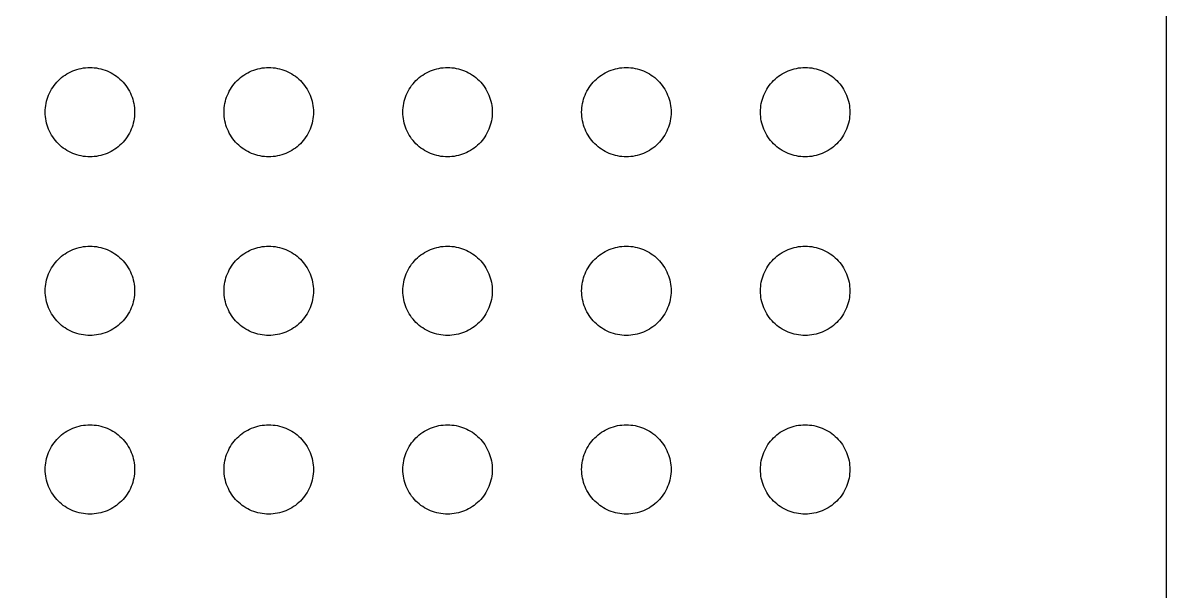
# Model space of a CAD drawing. Header units: millimetres. Extents: x 3 to 101, y 3 to 109.
# Drawn here: x 75.5 to 101.08, y 42.28 to 55 of the extents above; entities that cross this region are included whole.
import ezdxf

# ---------------------------------------------------------------- set-up
doc = ezdxf.new("R2010")
doc.units = ezdxf.units.MM
doc.layers.add('CUT', color=1, linetype='Continuous')
doc.layers.add('ENGRAVE', color=5, linetype='Continuous')

msp = doc.modelspace()

# ---------------------------------------------------------------- linework, layer by layer
at = {"layer": 'CUT'}
msp.add_lwpolyline([(101.075, 105.0018), (101.075, 6.9982), (101.0555, 6.6006), (100.9968, 6.205), (100.8996, 5.8171), (100.7649, 5.4405), (100.5939, 5.079), (100.3883, 4.736), (100.1501, 4.4148), (99.8815, 4.1185), (99.5852, 3.8499), (99.264, 3.6117), (98.921, 3.4061), (98.5595, 3.2351), (98.1829, 3.1004), (97.795, 3.0032), (97.3994, 2.9445), (97.0018, 2.925), (97.0018, 2.925), (6.9982, 2.925)], dxfattribs=at)
at = {"layer": 'ENGRAVE'}
for points in [[(78, 53), (77.9988, 52.9509), (77.9952, 52.902), (77.9892, 52.8533), (77.9808, 52.8049), (77.97, 52.757), (77.9569, 52.7097), (77.9415, 52.6631), (77.9239, 52.6173), (77.904, 52.5724), (77.8819, 52.5286), (77.8577, 52.4859), (77.8315, 52.4444), (77.8032, 52.4043), (77.773, 52.3656), (77.741, 52.3284), (77.7071, 52.2929), (77.6716, 52.259), (77.6344, 52.227), (77.5957, 52.1968), (77.5556, 52.1685), (77.5141, 52.1423), (77.4714, 52.1181), (77.4276, 52.096), (77.3827, 52.0761), (77.3369, 52.0585), (77.2903, 52.0431), (77.243, 52.03), (77.1951, 52.0192), (77.1467, 52.0108), (77.098, 52.0048), (77.0491, 52.0012), (77, 52), (76.9509, 52.0012), (76.902, 52.0048), (76.8533, 52.0108), (76.8049, 52.0192), (76.757, 52.03), (76.7097, 52.0431), (76.6631, 52.0585), (76.6173, 52.0761), (76.5724, 52.096), (76.5286, 52.1181), (76.4859, 52.1423), (76.4444, 52.1685), (76.4043, 52.1968), (76.3656, 52.227), (76.3284, 52.259), (76.2929, 52.2929), (76.259, 52.3284), (76.227, 52.3656), (76.1968, 52.4043), (76.1685, 52.4444), (76.1423, 52.4859), (76.1181, 52.5286), (76.096, 52.5724), (76.0761, 52.6173), (76.0585, 52.6631), (76.0431, 52.7097), (76.03, 52.757), (76.0192, 52.8049), (76.0108, 52.8533), (76.0048, 52.902), (76.0012, 52.9509), (76, 53), (76.0012, 53.0491), (76.0048, 53.098), (76.0108, 53.1467), (76.0192, 53.1951), (76.03, 53.243), (76.0431, 53.2903), (76.0585, 53.3369), (76.0761, 53.3827), (76.096, 53.4276), (76.1181, 53.4714), (76.1423, 53.5141), (76.1685, 53.5556), (76.1968, 53.5957), (76.227, 53.6344), (76.259, 53.6716), (76.2929, 53.7071), (76.3284, 53.741), (76.3656, 53.773), (76.4043, 53.8032), (76.4444, 53.8315), (76.4859, 53.8577), (76.5286, 53.8819), (76.5724, 53.904), (76.6173, 53.9239), (76.6631, 53.9415), (76.7097, 53.9569), (76.757, 53.97), (76.8049, 53.9808), (76.8533, 53.9892), (76.902, 53.9952), (76.9509, 53.9988), (77, 54), (77.0491, 53.9988), (77.098, 53.9952), (77.1467, 53.9892), (77.1951, 53.9808), (77.243, 53.97), (77.2903, 53.9569), (77.3369, 53.9415), (77.3827, 53.9239), (77.4276, 53.904), (77.4714, 53.8819), (77.5141, 53.8577), (77.5556, 53.8315), (77.5957, 53.8032), (77.6344, 53.773), (77.6716, 53.741), (77.7071, 53.7071), (77.741, 53.6716), (77.773, 53.6344), (77.8032, 53.5957), (77.8315, 53.5556), (77.8577, 53.5141), (77.8819, 53.4714), (77.904, 53.4276), (77.9239, 53.3827), (77.9415, 53.3369), (77.9569, 53.2903), (77.97, 53.243), (77.9808, 53.1951), (77.9892, 53.1467), (77.9952, 53.098), (77.9988, 53.0491), (78, 53)], [(82, 53), (81.9988, 52.9509), (81.9952, 52.902), (81.9892, 52.8533), (81.9808, 52.8049), (81.97, 52.757), (81.9569, 52.7097), (81.9415, 52.6631), (81.9239, 52.6173), (81.904, 52.5724), (81.8819, 52.5286), (81.8577, 52.4859), (81.8315, 52.4444), (81.8032, 52.4043), (81.773, 52.3656), (81.741, 52.3284), (81.7071, 52.2929), (81.6716, 52.259), (81.6344, 52.227), (81.5957, 52.1968), (81.5556, 52.1685), (81.5141, 52.1423), (81.4714, 52.1181), (81.4276, 52.096), (81.3827, 52.0761), (81.3369, 52.0585), (81.2903, 52.0431), (81.243, 52.03), (81.1951, 52.0192), (81.1467, 52.0108), (81.098, 52.0048), (81.0491, 52.0012), (81, 52), (80.9509, 52.0012), (80.902, 52.0048), (80.8533, 52.0108), (80.8049, 52.0192), (80.757, 52.03), (80.7097, 52.0431), (80.6631, 52.0585), (80.6173, 52.0761), (80.5724, 52.096), (80.5286, 52.1181), (80.4859, 52.1423), (80.4444, 52.1685), (80.4043, 52.1968), (80.3656, 52.227), (80.3284, 52.259), (80.2929, 52.2929), (80.259, 52.3284), (80.227, 52.3656), (80.1968, 52.4043), (80.1685, 52.4444), (80.1423, 52.4859), (80.1181, 52.5286), (80.096, 52.5724), (80.0761, 52.6173), (80.0585, 52.6631), (80.0431, 52.7097), (80.03, 52.757), (80.0192, 52.8049), (80.0108, 52.8533), (80.0048, 52.902), (80.0012, 52.9509), (80, 53), (80.0012, 53.0491), (80.0048, 53.098), (80.0108, 53.1467), (80.0192, 53.1951), (80.03, 53.243), (80.0431, 53.2903), (80.0585, 53.3369), (80.0761, 53.3827), (80.096, 53.4276), (80.1181, 53.4714), (80.1423, 53.5141), (80.1685, 53.5556), (80.1968, 53.5957), (80.227, 53.6344), (80.259, 53.6716), (80.2929, 53.7071), (80.3284, 53.741), (80.3656, 53.773), (80.4043, 53.8032), (80.4444, 53.8315), (80.4859, 53.8577), (80.5286, 53.8819), (80.5724, 53.904), (80.6173, 53.9239), (80.6631, 53.9415), (80.7097, 53.9569), (80.757, 53.97), (80.8049, 53.9808), (80.8533, 53.9892), (80.902, 53.9952), (80.9509, 53.9988), (81, 54), (81.0491, 53.9988), (81.098, 53.9952), (81.1467, 53.9892), (81.1951, 53.9808), (81.243, 53.97), (81.2903, 53.9569), (81.3369, 53.9415), (81.3827, 53.9239), (81.4276, 53.904), (81.4714, 53.8819), (81.5141, 53.8577), (81.5556, 53.8315), (81.5957, 53.8032), (81.6344, 53.773), (81.6716, 53.741), (81.7071, 53.7071), (81.741, 53.6716), (81.773, 53.6344), (81.8032, 53.5957), (81.8315, 53.5556), (81.8577, 53.5141), (81.8819, 53.4714), (81.904, 53.4276), (81.9239, 53.3827), (81.9415, 53.3369), (81.9569, 53.2903), (81.97, 53.243), (81.9808, 53.1951), (81.9892, 53.1467), (81.9952, 53.098), (81.9988, 53.0491), (82, 53)], [(86, 53), (85.9988, 52.9509), (85.9952, 52.902), (85.9892, 52.8533), (85.9808, 52.8049), (85.97, 52.757), (85.9569, 52.7097), (85.9415, 52.6631), (85.9239, 52.6173), (85.904, 52.5724), (85.8819, 52.5286), (85.8577, 52.4859), (85.8315, 52.4444), (85.8032, 52.4043), (85.773, 52.3656), (85.741, 52.3284), (85.7071, 52.2929), (85.6716, 52.259), (85.6344, 52.227), (85.5957, 52.1968), (85.5556, 52.1685), (85.5141, 52.1423), (85.4714, 52.1181), (85.4276, 52.096), (85.3827, 52.0761), (85.3369, 52.0585), (85.2903, 52.0431), (85.243, 52.03), (85.1951, 52.0192), (85.1467, 52.0108), (85.098, 52.0048), (85.0491, 52.0012), (85, 52), (84.9509, 52.0012), (84.902, 52.0048), (84.8533, 52.0108), (84.8049, 52.0192), (84.757, 52.03), (84.7097, 52.0431), (84.6631, 52.0585), (84.6173, 52.0761), (84.5724, 52.096), (84.5286, 52.1181), (84.4859, 52.1423), (84.4444, 52.1685), (84.4043, 52.1968), (84.3656, 52.227), (84.3284, 52.259), (84.2929, 52.2929), (84.259, 52.3284), (84.227, 52.3656), (84.1968, 52.4043), (84.1685, 52.4444), (84.1423, 52.4859), (84.1181, 52.5286), (84.096, 52.5724), (84.0761, 52.6173), (84.0585, 52.6631), (84.0431, 52.7097), (84.03, 52.757), (84.0192, 52.8049), (84.0108, 52.8533), (84.0048, 52.902), (84.0012, 52.9509), (84, 53), (84.0012, 53.0491), (84.0048, 53.098), (84.0108, 53.1467), (84.0192, 53.1951), (84.03, 53.243), (84.0431, 53.2903), (84.0585, 53.3369), (84.0761, 53.3827), (84.096, 53.4276), (84.1181, 53.4714), (84.1423, 53.5141), (84.1685, 53.5556), (84.1968, 53.5957), (84.227, 53.6344), (84.259, 53.6716), (84.2929, 53.7071), (84.3284, 53.741), (84.3656, 53.773), (84.4043, 53.8032), (84.4444, 53.8315), (84.4859, 53.8577), (84.5286, 53.8819), (84.5724, 53.904), (84.6173, 53.9239), (84.6631, 53.9415), (84.7097, 53.9569), (84.757, 53.97), (84.8049, 53.9808), (84.8533, 53.9892), (84.902, 53.9952), (84.9509, 53.9988), (85, 54), (85.0491, 53.9988), (85.098, 53.9952), (85.1467, 53.9892), (85.1951, 53.9808), (85.243, 53.97), (85.2903, 53.9569), (85.3369, 53.9415), (85.3827, 53.9239), (85.4276, 53.904), (85.4714, 53.8819), (85.5141, 53.8577), (85.5556, 53.8315), (85.5957, 53.8032), (85.6344, 53.773), (85.6716, 53.741), (85.7071, 53.7071), (85.741, 53.6716), (85.773, 53.6344), (85.8032, 53.5957), (85.8315, 53.5556), (85.8577, 53.5141), (85.8819, 53.4714), (85.904, 53.4276), (85.9239, 53.3827), (85.9415, 53.3369), (85.9569, 53.2903), (85.97, 53.243), (85.9808, 53.1951), (85.9892, 53.1467), (85.9952, 53.098), (85.9988, 53.0491), (86, 53)], [(90, 53), (89.9988, 52.9509), (89.9952, 52.902), (89.9892, 52.8533), (89.9808, 52.8049), (89.97, 52.757), (89.9569, 52.7097), (89.9415, 52.6631), (89.9239, 52.6173), (89.904, 52.5724), (89.8819, 52.5286), (89.8577, 52.4859), (89.8315, 52.4444), (89.8032, 52.4043), (89.773, 52.3656), (89.741, 52.3284), (89.7071, 52.2929), (89.6716, 52.259), (89.6344, 52.227), (89.5957, 52.1968), (89.5556, 52.1685), (89.5141, 52.1423), (89.4714, 52.1181), (89.4276, 52.096), (89.3827, 52.0761), (89.3369, 52.0585), (89.2903, 52.0431), (89.243, 52.03), (89.1951, 52.0192), (89.1467, 52.0108), (89.098, 52.0048), (89.0491, 52.0012), (89, 52), (88.9509, 52.0012), (88.902, 52.0048), (88.8533, 52.0108), (88.8049, 52.0192), (88.757, 52.03), (88.7097, 52.0431), (88.6631, 52.0585), (88.6173, 52.0761), (88.5724, 52.096), (88.5286, 52.1181), (88.4859, 52.1423), (88.4444, 52.1685), (88.4043, 52.1968), (88.3656, 52.227), (88.3284, 52.259), (88.2929, 52.2929), (88.259, 52.3284), (88.227, 52.3656), (88.1968, 52.4043), (88.1685, 52.4444), (88.1423, 52.4859), (88.1181, 52.5286), (88.096, 52.5724), (88.0761, 52.6173), (88.0585, 52.6631), (88.0431, 52.7097), (88.03, 52.757), (88.0192, 52.8049), (88.0108, 52.8533), (88.0048, 52.902), (88.0012, 52.9509), (88, 53), (88.0012, 53.0491), (88.0048, 53.098), (88.0108, 53.1467), (88.0192, 53.1951), (88.03, 53.243), (88.0431, 53.2903), (88.0585, 53.3369), (88.0761, 53.3827), (88.096, 53.4276), (88.1181, 53.4714), (88.1423, 53.5141), (88.1685, 53.5556), (88.1968, 53.5957), (88.227, 53.6344), (88.259, 53.6716), (88.2929, 53.7071), (88.3284, 53.741), (88.3656, 53.773), (88.4043, 53.8032), (88.4444, 53.8315), (88.4859, 53.8577), (88.5286, 53.8819), (88.5724, 53.904), (88.6173, 53.9239), (88.6631, 53.9415), (88.7097, 53.9569), (88.757, 53.97), (88.8049, 53.9808), (88.8533, 53.9892), (88.902, 53.9952), (88.9509, 53.9988), (89, 54), (89.0491, 53.9988), (89.098, 53.9952), (89.1467, 53.9892), (89.1951, 53.9808), (89.243, 53.97), (89.2903, 53.9569), (89.3369, 53.9415), (89.3827, 53.9239), (89.4276, 53.904), (89.4714, 53.8819), (89.5141, 53.8577), (89.5556, 53.8315), (89.5957, 53.8032), (89.6344, 53.773), (89.6716, 53.741), (89.7071, 53.7071), (89.741, 53.6716), (89.773, 53.6344), (89.8032, 53.5957), (89.8315, 53.5556), (89.8577, 53.5141), (89.8819, 53.4714), (89.904, 53.4276), (89.9239, 53.3827), (89.9415, 53.3369), (89.9569, 53.2903), (89.97, 53.243), (89.9808, 53.1951), (89.9892, 53.1467), (89.9952, 53.098), (89.9988, 53.0491), (90, 53)], [(94, 53), (93.9988, 52.9509), (93.9952, 52.902), (93.9892, 52.8533), (93.9808, 52.8049), (93.97, 52.757), (93.9569, 52.7097), (93.9415, 52.6631), (93.9239, 52.6173), (93.904, 52.5724), (93.8819, 52.5286), (93.8577, 52.4859), (93.8315, 52.4444), (93.8032, 52.4043), (93.773, 52.3656), (93.741, 52.3284), (93.7071, 52.2929), (93.6716, 52.259), (93.6344, 52.227), (93.5957, 52.1968), (93.5556, 52.1685), (93.5141, 52.1423), (93.4714, 52.1181), (93.4276, 52.096), (93.3827, 52.0761), (93.3369, 52.0585), (93.2903, 52.0431), (93.243, 52.03), (93.1951, 52.0192), (93.1467, 52.0108), (93.098, 52.0048), (93.0491, 52.0012), (93, 52), (92.9509, 52.0012), (92.902, 52.0048), (92.8533, 52.0108), (92.8049, 52.0192), (92.757, 52.03), (92.7097, 52.0431), (92.6631, 52.0585), (92.6173, 52.0761), (92.5724, 52.096), (92.5286, 52.1181), (92.4859, 52.1423), (92.4444, 52.1685), (92.4043, 52.1968), (92.3656, 52.227), (92.3284, 52.259), (92.2929, 52.2929), (92.259, 52.3284), (92.227, 52.3656), (92.1968, 52.4043), (92.1685, 52.4444), (92.1423, 52.4859), (92.1181, 52.5286), (92.096, 52.5724), (92.0761, 52.6173), (92.0585, 52.6631), (92.0431, 52.7097), (92.03, 52.757), (92.0192, 52.8049), (92.0108, 52.8533), (92.0048, 52.902), (92.0012, 52.9509), (92, 53), (92.0012, 53.0491), (92.0048, 53.098), (92.0108, 53.1467), (92.0192, 53.1951), (92.03, 53.243), (92.0431, 53.2903), (92.0585, 53.3369), (92.0761, 53.3827), (92.096, 53.4276), (92.1181, 53.4714), (92.1423, 53.5141), (92.1685, 53.5556), (92.1968, 53.5957), (92.227, 53.6344), (92.259, 53.6716), (92.2929, 53.7071), (92.3284, 53.741), (92.3656, 53.773), (92.4043, 53.8032), (92.4444, 53.8315), (92.4859, 53.8577), (92.5286, 53.8819), (92.5724, 53.904), (92.6173, 53.9239), (92.6631, 53.9415), (92.7097, 53.9569), (92.757, 53.97), (92.8049, 53.9808), (92.8533, 53.9892), (92.902, 53.9952), (92.9509, 53.9988), (93, 54), (93.0491, 53.9988), (93.098, 53.9952), (93.1467, 53.9892), (93.1951, 53.9808), (93.243, 53.97), (93.2903, 53.9569), (93.3369, 53.9415), (93.3827, 53.9239), (93.4276, 53.904), (93.4714, 53.8819), (93.5141, 53.8577), (93.5556, 53.8315), (93.5957, 53.8032), (93.6344, 53.773), (93.6716, 53.741), (93.7071, 53.7071), (93.741, 53.6716), (93.773, 53.6344), (93.8032, 53.5957), (93.8315, 53.5556), (93.8577, 53.5141), (93.8819, 53.4714), (93.904, 53.4276), (93.9239, 53.3827), (93.9415, 53.3369), (93.9569, 53.2903), (93.97, 53.243), (93.9808, 53.1951), (93.9892, 53.1467), (93.9952, 53.098), (93.9988, 53.0491), (94, 53)], [(78, 49), (77.9988, 48.9509), (77.9952, 48.902), (77.9892, 48.8533), (77.9808, 48.8049), (77.97, 48.757), (77.9569, 48.7097), (77.9415, 48.6631), (77.9239, 48.6173), (77.904, 48.5724), (77.8819, 48.5286), (77.8577, 48.4859), (77.8315, 48.4444), (77.8032, 48.4043), (77.773, 48.3656), (77.741, 48.3284), (77.7071, 48.2929), (77.6716, 48.259), (77.6344, 48.227), (77.5957, 48.1968), (77.5556, 48.1685), (77.5141, 48.1423), (77.4714, 48.1181), (77.4276, 48.096), (77.3827, 48.0761), (77.3369, 48.0585), (77.2903, 48.0431), (77.243, 48.03), (77.1951, 48.0192), (77.1467, 48.0108), (77.098, 48.0048), (77.0491, 48.0012), (77, 48), (76.9509, 48.0012), (76.902, 48.0048), (76.8533, 48.0108), (76.8049, 48.0192), (76.757, 48.03), (76.7097, 48.0431), (76.6631, 48.0585), (76.6173, 48.0761), (76.5724, 48.096), (76.5286, 48.1181), (76.4859, 48.1423), (76.4444, 48.1685), (76.4043, 48.1968), (76.3656, 48.227), (76.3284, 48.259), (76.2929, 48.2929), (76.259, 48.3284), (76.227, 48.3656), (76.1968, 48.4043), (76.1685, 48.4444), (76.1423, 48.4859), (76.1181, 48.5286), (76.096, 48.5724), (76.0761, 48.6173), (76.0585, 48.6631), (76.0431, 48.7097), (76.03, 48.757), (76.0192, 48.8049), (76.0108, 48.8533), (76.0048, 48.902), (76.0012, 48.9509), (76, 49), (76.0012, 49.0491), (76.0048, 49.098), (76.0108, 49.1467), (76.0192, 49.1951), (76.03, 49.243), (76.0431, 49.2903), (76.0585, 49.3369), (76.0761, 49.3827), (76.096, 49.4276), (76.1181, 49.4714), (76.1423, 49.5141), (76.1685, 49.5556), (76.1968, 49.5957), (76.227, 49.6344), (76.259, 49.6716), (76.2929, 49.7071), (76.3284, 49.741), (76.3656, 49.773), (76.4043, 49.8032), (76.4444, 49.8315), (76.4859, 49.8577), (76.5286, 49.8819), (76.5724, 49.904), (76.6173, 49.9239), (76.6631, 49.9415), (76.7097, 49.9569), (76.757, 49.97), (76.8049, 49.9808), (76.8533, 49.9892), (76.902, 49.9952), (76.9509, 49.9988), (77, 50), (77.0491, 49.9988), (77.098, 49.9952), (77.1467, 49.9892), (77.1951, 49.9808), (77.243, 49.97), (77.2903, 49.9569), (77.3369, 49.9415), (77.3827, 49.9239), (77.4276, 49.904), (77.4714, 49.8819), (77.5141, 49.8577), (77.5556, 49.8315), (77.5957, 49.8032), (77.6344, 49.773), (77.6716, 49.741), (77.7071, 49.7071), (77.741, 49.6716), (77.773, 49.6344), (77.8032, 49.5957), (77.8315, 49.5556), (77.8577, 49.5141), (77.8819, 49.4714), (77.904, 49.4276), (77.9239, 49.3827), (77.9415, 49.3369), (77.9569, 49.2903), (77.97, 49.243), (77.9808, 49.1951), (77.9892, 49.1467), (77.9952, 49.098), (77.9988, 49.0491), (78, 49)], [(82, 49), (81.9988, 48.9509), (81.9952, 48.902), (81.9892, 48.8533), (81.9808, 48.8049), (81.97, 48.757), (81.9569, 48.7097), (81.9415, 48.6631), (81.9239, 48.6173), (81.904, 48.5724), (81.8819, 48.5286), (81.8577, 48.4859), (81.8315, 48.4444), (81.8032, 48.4043), (81.773, 48.3656), (81.741, 48.3284), (81.7071, 48.2929), (81.6716, 48.259), (81.6344, 48.227), (81.5957, 48.1968), (81.5556, 48.1685), (81.5141, 48.1423), (81.4714, 48.1181), (81.4276, 48.096), (81.3827, 48.0761), (81.3369, 48.0585), (81.2903, 48.0431), (81.243, 48.03), (81.1951, 48.0192), (81.1467, 48.0108), (81.098, 48.0048), (81.0491, 48.0012), (81, 48), (80.9509, 48.0012), (80.902, 48.0048), (80.8533, 48.0108), (80.8049, 48.0192), (80.757, 48.03), (80.7097, 48.0431), (80.6631, 48.0585), (80.6173, 48.0761), (80.5724, 48.096), (80.5286, 48.1181), (80.4859, 48.1423), (80.4444, 48.1685), (80.4043, 48.1968), (80.3656, 48.227), (80.3284, 48.259), (80.2929, 48.2929), (80.259, 48.3284), (80.227, 48.3656), (80.1968, 48.4043), (80.1685, 48.4444), (80.1423, 48.4859), (80.1181, 48.5286), (80.096, 48.5724), (80.0761, 48.6173), (80.0585, 48.6631), (80.0431, 48.7097), (80.03, 48.757), (80.0192, 48.8049), (80.0108, 48.8533), (80.0048, 48.902), (80.0012, 48.9509), (80, 49), (80.0012, 49.0491), (80.0048, 49.098), (80.0108, 49.1467), (80.0192, 49.1951), (80.03, 49.243), (80.0431, 49.2903), (80.0585, 49.3369), (80.0761, 49.3827), (80.096, 49.4276), (80.1181, 49.4714), (80.1423, 49.5141), (80.1685, 49.5556), (80.1968, 49.5957), (80.227, 49.6344), (80.259, 49.6716), (80.2929, 49.7071), (80.3284, 49.741), (80.3656, 49.773), (80.4043, 49.8032), (80.4444, 49.8315), (80.4859, 49.8577), (80.5286, 49.8819), (80.5724, 49.904), (80.6173, 49.9239), (80.6631, 49.9415), (80.7097, 49.9569), (80.757, 49.97), (80.8049, 49.9808), (80.8533, 49.9892), (80.902, 49.9952), (80.9509, 49.9988), (81, 50), (81.0491, 49.9988), (81.098, 49.9952), (81.1467, 49.9892), (81.1951, 49.9808), (81.243, 49.97), (81.2903, 49.9569), (81.3369, 49.9415), (81.3827, 49.9239), (81.4276, 49.904), (81.4714, 49.8819), (81.5141, 49.8577), (81.5556, 49.8315), (81.5957, 49.8032), (81.6344, 49.773), (81.6716, 49.741), (81.7071, 49.7071), (81.741, 49.6716), (81.773, 49.6344), (81.8032, 49.5957), (81.8315, 49.5556), (81.8577, 49.5141), (81.8819, 49.4714), (81.904, 49.4276), (81.9239, 49.3827), (81.9415, 49.3369), (81.9569, 49.2903), (81.97, 49.243), (81.9808, 49.1951), (81.9892, 49.1467), (81.9952, 49.098), (81.9988, 49.0491), (82, 49)], [(86, 49), (85.9988, 48.9509), (85.9952, 48.902), (85.9892, 48.8533), (85.9808, 48.8049), (85.97, 48.757), (85.9569, 48.7097), (85.9415, 48.6631), (85.9239, 48.6173), (85.904, 48.5724), (85.8819, 48.5286), (85.8577, 48.4859), (85.8315, 48.4444), (85.8032, 48.4043), (85.773, 48.3656), (85.741, 48.3284), (85.7071, 48.2929), (85.6716, 48.259), (85.6344, 48.227), (85.5957, 48.1968), (85.5556, 48.1685), (85.5141, 48.1423), (85.4714, 48.1181), (85.4276, 48.096), (85.3827, 48.0761), (85.3369, 48.0585), (85.2903, 48.0431), (85.243, 48.03), (85.1951, 48.0192), (85.1467, 48.0108), (85.098, 48.0048), (85.0491, 48.0012), (85, 48), (84.9509, 48.0012), (84.902, 48.0048), (84.8533, 48.0108), (84.8049, 48.0192), (84.757, 48.03), (84.7097, 48.0431), (84.6631, 48.0585), (84.6173, 48.0761), (84.5724, 48.096), (84.5286, 48.1181), (84.4859, 48.1423), (84.4444, 48.1685), (84.4043, 48.1968), (84.3656, 48.227), (84.3284, 48.259), (84.2929, 48.2929), (84.259, 48.3284), (84.227, 48.3656), (84.1968, 48.4043), (84.1685, 48.4444), (84.1423, 48.4859), (84.1181, 48.5286), (84.096, 48.5724), (84.0761, 48.6173), (84.0585, 48.6631), (84.0431, 48.7097), (84.03, 48.757), (84.0192, 48.8049), (84.0108, 48.8533), (84.0048, 48.902), (84.0012, 48.9509), (84, 49), (84.0012, 49.0491), (84.0048, 49.098), (84.0108, 49.1467), (84.0192, 49.1951), (84.03, 49.243), (84.0431, 49.2903), (84.0585, 49.3369), (84.0761, 49.3827), (84.096, 49.4276), (84.1181, 49.4714), (84.1423, 49.5141), (84.1685, 49.5556), (84.1968, 49.5957), (84.227, 49.6344), (84.259, 49.6716), (84.2929, 49.7071), (84.3284, 49.741), (84.3656, 49.773), (84.4043, 49.8032), (84.4444, 49.8315), (84.4859, 49.8577), (84.5286, 49.8819), (84.5724, 49.904), (84.6173, 49.9239), (84.6631, 49.9415), (84.7097, 49.9569), (84.757, 49.97), (84.8049, 49.9808), (84.8533, 49.9892), (84.902, 49.9952), (84.9509, 49.9988), (85, 50), (85.0491, 49.9988), (85.098, 49.9952), (85.1467, 49.9892), (85.1951, 49.9808), (85.243, 49.97), (85.2903, 49.9569), (85.3369, 49.9415), (85.3827, 49.9239), (85.4276, 49.904), (85.4714, 49.8819), (85.5141, 49.8577), (85.5556, 49.8315), (85.5957, 49.8032), (85.6344, 49.773), (85.6716, 49.741), (85.7071, 49.7071), (85.741, 49.6716), (85.773, 49.6344), (85.8032, 49.5957), (85.8315, 49.5556), (85.8577, 49.5141), (85.8819, 49.4714), (85.904, 49.4276), (85.9239, 49.3827), (85.9415, 49.3369), (85.9569, 49.2903), (85.97, 49.243), (85.9808, 49.1951), (85.9892, 49.1467), (85.9952, 49.098), (85.9988, 49.0491), (86, 49)], [(90, 49), (89.9988, 48.9509), (89.9952, 48.902), (89.9892, 48.8533), (89.9808, 48.8049), (89.97, 48.757), (89.9569, 48.7097), (89.9415, 48.6631), (89.9239, 48.6173), (89.904, 48.5724), (89.8819, 48.5286), (89.8577, 48.4859), (89.8315, 48.4444), (89.8032, 48.4043), (89.773, 48.3656), (89.741, 48.3284), (89.7071, 48.2929), (89.6716, 48.259), (89.6344, 48.227), (89.5957, 48.1968), (89.5556, 48.1685), (89.5141, 48.1423), (89.4714, 48.1181), (89.4276, 48.096), (89.3827, 48.0761), (89.3369, 48.0585), (89.2903, 48.0431), (89.243, 48.03), (89.1951, 48.0192), (89.1467, 48.0108), (89.098, 48.0048), (89.0491, 48.0012), (89, 48), (88.9509, 48.0012), (88.902, 48.0048), (88.8533, 48.0108), (88.8049, 48.0192), (88.757, 48.03), (88.7097, 48.0431), (88.6631, 48.0585), (88.6173, 48.0761), (88.5724, 48.096), (88.5286, 48.1181), (88.4859, 48.1423), (88.4444, 48.1685), (88.4043, 48.1968), (88.3656, 48.227), (88.3284, 48.259), (88.2929, 48.2929), (88.259, 48.3284), (88.227, 48.3656), (88.1968, 48.4043), (88.1685, 48.4444), (88.1423, 48.4859), (88.1181, 48.5286), (88.096, 48.5724), (88.0761, 48.6173), (88.0585, 48.6631), (88.0431, 48.7097), (88.03, 48.757), (88.0192, 48.8049), (88.0108, 48.8533), (88.0048, 48.902), (88.0012, 48.9509), (88, 49), (88.0012, 49.0491), (88.0048, 49.098), (88.0108, 49.1467), (88.0192, 49.1951), (88.03, 49.243), (88.0431, 49.2903), (88.0585, 49.3369), (88.0761, 49.3827), (88.096, 49.4276), (88.1181, 49.4714), (88.1423, 49.5141), (88.1685, 49.5556), (88.1968, 49.5957), (88.227, 49.6344), (88.259, 49.6716), (88.2929, 49.7071), (88.3284, 49.741), (88.3656, 49.773), (88.4043, 49.8032), (88.4444, 49.8315), (88.4859, 49.8577), (88.5286, 49.8819), (88.5724, 49.904), (88.6173, 49.9239), (88.6631, 49.9415), (88.7097, 49.9569), (88.757, 49.97), (88.8049, 49.9808), (88.8533, 49.9892), (88.902, 49.9952), (88.9509, 49.9988), (89, 50), (89.0491, 49.9988), (89.098, 49.9952), (89.1467, 49.9892), (89.1951, 49.9808), (89.243, 49.97), (89.2903, 49.9569), (89.3369, 49.9415), (89.3827, 49.9239), (89.4276, 49.904), (89.4714, 49.8819), (89.5141, 49.8577), (89.5556, 49.8315), (89.5957, 49.8032), (89.6344, 49.773), (89.6716, 49.741), (89.7071, 49.7071), (89.741, 49.6716), (89.773, 49.6344), (89.8032, 49.5957), (89.8315, 49.5556), (89.8577, 49.5141), (89.8819, 49.4714), (89.904, 49.4276), (89.9239, 49.3827), (89.9415, 49.3369), (89.9569, 49.2903), (89.97, 49.243), (89.9808, 49.1951), (89.9892, 49.1467), (89.9952, 49.098), (89.9988, 49.0491), (90, 49)], [(94, 49), (93.9988, 48.9509), (93.9952, 48.902), (93.9892, 48.8533), (93.9808, 48.8049), (93.97, 48.757), (93.9569, 48.7097), (93.9415, 48.6631), (93.9239, 48.6173), (93.904, 48.5724), (93.8819, 48.5286), (93.8577, 48.4859), (93.8315, 48.4444), (93.8032, 48.4043), (93.773, 48.3656), (93.741, 48.3284), (93.7071, 48.2929), (93.6716, 48.259), (93.6344, 48.227), (93.5957, 48.1968), (93.5556, 48.1685), (93.5141, 48.1423), (93.4714, 48.1181), (93.4276, 48.096), (93.3827, 48.0761), (93.3369, 48.0585), (93.2903, 48.0431), (93.243, 48.03), (93.1951, 48.0192), (93.1467, 48.0108), (93.098, 48.0048), (93.0491, 48.0012), (93, 48), (92.9509, 48.0012), (92.902, 48.0048), (92.8533, 48.0108), (92.8049, 48.0192), (92.757, 48.03), (92.7097, 48.0431), (92.6631, 48.0585), (92.6173, 48.0761), (92.5724, 48.096), (92.5286, 48.1181), (92.4859, 48.1423), (92.4444, 48.1685), (92.4043, 48.1968), (92.3656, 48.227), (92.3284, 48.259), (92.2929, 48.2929), (92.259, 48.3284), (92.227, 48.3656), (92.1968, 48.4043), (92.1685, 48.4444), (92.1423, 48.4859), (92.1181, 48.5286), (92.096, 48.5724), (92.0761, 48.6173), (92.0585, 48.6631), (92.0431, 48.7097), (92.03, 48.757), (92.0192, 48.8049), (92.0108, 48.8533), (92.0048, 48.902), (92.0012, 48.9509), (92, 49), (92.0012, 49.0491), (92.0048, 49.098), (92.0108, 49.1467), (92.0192, 49.1951), (92.03, 49.243), (92.0431, 49.2903), (92.0585, 49.3369), (92.0761, 49.3827), (92.096, 49.4276), (92.1181, 49.4714), (92.1423, 49.5141), (92.1685, 49.5556), (92.1968, 49.5957), (92.227, 49.6344), (92.259, 49.6716), (92.2929, 49.7071), (92.3284, 49.741), (92.3656, 49.773), (92.4043, 49.8032), (92.4444, 49.8315), (92.4859, 49.8577), (92.5286, 49.8819), (92.5724, 49.904), (92.6173, 49.9239), (92.6631, 49.9415), (92.7097, 49.9569), (92.757, 49.97), (92.8049, 49.9808), (92.8533, 49.9892), (92.902, 49.9952), (92.9509, 49.9988), (93, 50), (93.0491, 49.9988), (93.098, 49.9952), (93.1467, 49.9892), (93.1951, 49.9808), (93.243, 49.97), (93.2903, 49.9569), (93.3369, 49.9415), (93.3827, 49.9239), (93.4276, 49.904), (93.4714, 49.8819), (93.5141, 49.8577), (93.5556, 49.8315), (93.5957, 49.8032), (93.6344, 49.773), (93.6716, 49.741), (93.7071, 49.7071), (93.741, 49.6716), (93.773, 49.6344), (93.8032, 49.5957), (93.8315, 49.5556), (93.8577, 49.5141), (93.8819, 49.4714), (93.904, 49.4276), (93.9239, 49.3827), (93.9415, 49.3369), (93.9569, 49.2903), (93.97, 49.243), (93.9808, 49.1951), (93.9892, 49.1467), (93.9952, 49.098), (93.9988, 49.0491), (94, 49)], [(78, 45), (77.9988, 44.9509), (77.9952, 44.902), (77.9892, 44.8533), (77.9808, 44.8049), (77.97, 44.757), (77.9569, 44.7097), (77.9415, 44.6631), (77.9239, 44.6173), (77.904, 44.5724), (77.8819, 44.5286), (77.8577, 44.4859), (77.8315, 44.4444), (77.8032, 44.4043), (77.773, 44.3656), (77.741, 44.3284), (77.7071, 44.2929), (77.6716, 44.259), (77.6344, 44.227), (77.5957, 44.1968), (77.5556, 44.1685), (77.5141, 44.1423), (77.4714, 44.1181), (77.4276, 44.096), (77.3827, 44.0761), (77.3369, 44.0585), (77.2903, 44.0431), (77.243, 44.03), (77.1951, 44.0192), (77.1467, 44.0108), (77.098, 44.0048), (77.0491, 44.0012), (77, 44), (76.9509, 44.0012), (76.902, 44.0048), (76.8533, 44.0108), (76.8049, 44.0192), (76.757, 44.03), (76.7097, 44.0431), (76.6631, 44.0585), (76.6173, 44.0761), (76.5724, 44.096), (76.5286, 44.1181), (76.4859, 44.1423), (76.4444, 44.1685), (76.4043, 44.1968), (76.3656, 44.227), (76.3284, 44.259), (76.2929, 44.2929), (76.259, 44.3284), (76.227, 44.3656), (76.1968, 44.4043), (76.1685, 44.4444), (76.1423, 44.4859), (76.1181, 44.5286), (76.096, 44.5724), (76.0761, 44.6173), (76.0585, 44.6631), (76.0431, 44.7097), (76.03, 44.757), (76.0192, 44.8049), (76.0108, 44.8533), (76.0048, 44.902), (76.0012, 44.9509), (76, 45), (76.0012, 45.0491), (76.0048, 45.098), (76.0108, 45.1467), (76.0192, 45.1951), (76.03, 45.243), (76.0431, 45.2903), (76.0585, 45.3369), (76.0761, 45.3827), (76.096, 45.4276), (76.1181, 45.4714), (76.1423, 45.5141), (76.1685, 45.5556), (76.1968, 45.5957), (76.227, 45.6344), (76.259, 45.6716), (76.2929, 45.7071), (76.3284, 45.741), (76.3656, 45.773), (76.4043, 45.8032), (76.4444, 45.8315), (76.4859, 45.8577), (76.5286, 45.8819), (76.5724, 45.904), (76.6173, 45.9239), (76.6631, 45.9415), (76.7097, 45.9569), (76.757, 45.97), (76.8049, 45.9808), (76.8533, 45.9892), (76.902, 45.9952), (76.9509, 45.9988), (77, 46), (77.0491, 45.9988), (77.098, 45.9952), (77.1467, 45.9892), (77.1951, 45.9808), (77.243, 45.97), (77.2903, 45.9569), (77.3369, 45.9415), (77.3827, 45.9239), (77.4276, 45.904), (77.4714, 45.8819), (77.5141, 45.8577), (77.5556, 45.8315), (77.5957, 45.8032), (77.6344, 45.773), (77.6716, 45.741), (77.7071, 45.7071), (77.741, 45.6716), (77.773, 45.6344), (77.8032, 45.5957), (77.8315, 45.5556), (77.8577, 45.5141), (77.8819, 45.4714), (77.904, 45.4276), (77.9239, 45.3827), (77.9415, 45.3369), (77.9569, 45.2903), (77.97, 45.243), (77.9808, 45.1951), (77.9892, 45.1467), (77.9952, 45.098), (77.9988, 45.0491), (78, 45)], [(82, 45), (81.9988, 44.9509), (81.9952, 44.902), (81.9892, 44.8533), (81.9808, 44.8049), (81.97, 44.757), (81.9569, 44.7097), (81.9415, 44.6631), (81.9239, 44.6173), (81.904, 44.5724), (81.8819, 44.5286), (81.8577, 44.4859), (81.8315, 44.4444), (81.8032, 44.4043), (81.773, 44.3656), (81.741, 44.3284), (81.7071, 44.2929), (81.6716, 44.259), (81.6344, 44.227), (81.5957, 44.1968), (81.5556, 44.1685), (81.5141, 44.1423), (81.4714, 44.1181), (81.4276, 44.096), (81.3827, 44.0761), (81.3369, 44.0585), (81.2903, 44.0431), (81.243, 44.03), (81.1951, 44.0192), (81.1467, 44.0108), (81.098, 44.0048), (81.0491, 44.0012), (81, 44), (80.9509, 44.0012), (80.902, 44.0048), (80.8533, 44.0108), (80.8049, 44.0192), (80.757, 44.03), (80.7097, 44.0431), (80.6631, 44.0585), (80.6173, 44.0761), (80.5724, 44.096), (80.5286, 44.1181), (80.4859, 44.1423), (80.4444, 44.1685), (80.4043, 44.1968), (80.3656, 44.227), (80.3284, 44.259), (80.2929, 44.2929), (80.259, 44.3284), (80.227, 44.3656), (80.1968, 44.4043), (80.1685, 44.4444), (80.1423, 44.4859), (80.1181, 44.5286), (80.096, 44.5724), (80.0761, 44.6173), (80.0585, 44.6631), (80.0431, 44.7097), (80.03, 44.757), (80.0192, 44.8049), (80.0108, 44.8533), (80.0048, 44.902), (80.0012, 44.9509), (80, 45), (80.0012, 45.0491), (80.0048, 45.098), (80.0108, 45.1467), (80.0192, 45.1951), (80.03, 45.243), (80.0431, 45.2903), (80.0585, 45.3369), (80.0761, 45.3827), (80.096, 45.4276), (80.1181, 45.4714), (80.1423, 45.5141), (80.1685, 45.5556), (80.1968, 45.5957), (80.227, 45.6344), (80.259, 45.6716), (80.2929, 45.7071), (80.3284, 45.741), (80.3656, 45.773), (80.4043, 45.8032), (80.4444, 45.8315), (80.4859, 45.8577), (80.5286, 45.8819), (80.5724, 45.904), (80.6173, 45.9239), (80.6631, 45.9415), (80.7097, 45.9569), (80.757, 45.97), (80.8049, 45.9808), (80.8533, 45.9892), (80.902, 45.9952), (80.9509, 45.9988), (81, 46), (81.0491, 45.9988), (81.098, 45.9952), (81.1467, 45.9892), (81.1951, 45.9808), (81.243, 45.97), (81.2903, 45.9569), (81.3369, 45.9415), (81.3827, 45.9239), (81.4276, 45.904), (81.4714, 45.8819), (81.5141, 45.8577), (81.5556, 45.8315), (81.5957, 45.8032), (81.6344, 45.773), (81.6716, 45.741), (81.7071, 45.7071), (81.741, 45.6716), (81.773, 45.6344), (81.8032, 45.5957), (81.8315, 45.5556), (81.8577, 45.5141), (81.8819, 45.4714), (81.904, 45.4276), (81.9239, 45.3827), (81.9415, 45.3369), (81.9569, 45.2903), (81.97, 45.243), (81.9808, 45.1951), (81.9892, 45.1467), (81.9952, 45.098), (81.9988, 45.0491), (82, 45)], [(86, 45), (85.9988, 44.9509), (85.9952, 44.902), (85.9892, 44.8533), (85.9808, 44.8049), (85.97, 44.757), (85.9569, 44.7097), (85.9415, 44.6631), (85.9239, 44.6173), (85.904, 44.5724), (85.8819, 44.5286), (85.8577, 44.4859), (85.8315, 44.4444), (85.8032, 44.4043), (85.773, 44.3656), (85.741, 44.3284), (85.7071, 44.2929), (85.6716, 44.259), (85.6344, 44.227), (85.5957, 44.1968), (85.5556, 44.1685), (85.5141, 44.1423), (85.4714, 44.1181), (85.4276, 44.096), (85.3827, 44.0761), (85.3369, 44.0585), (85.2903, 44.0431), (85.243, 44.03), (85.1951, 44.0192), (85.1467, 44.0108), (85.098, 44.0048), (85.0491, 44.0012), (85, 44), (84.9509, 44.0012), (84.902, 44.0048), (84.8533, 44.0108), (84.8049, 44.0192), (84.757, 44.03), (84.7097, 44.0431), (84.6631, 44.0585), (84.6173, 44.0761), (84.5724, 44.096), (84.5286, 44.1181), (84.4859, 44.1423), (84.4444, 44.1685), (84.4043, 44.1968), (84.3656, 44.227), (84.3284, 44.259), (84.2929, 44.2929), (84.259, 44.3284), (84.227, 44.3656), (84.1968, 44.4043), (84.1685, 44.4444), (84.1423, 44.4859), (84.1181, 44.5286), (84.096, 44.5724), (84.0761, 44.6173), (84.0585, 44.6631), (84.0431, 44.7097), (84.03, 44.757), (84.0192, 44.8049), (84.0108, 44.8533), (84.0048, 44.902), (84.0012, 44.9509), (84, 45), (84.0012, 45.0491), (84.0048, 45.098), (84.0108, 45.1467), (84.0192, 45.1951), (84.03, 45.243), (84.0431, 45.2903), (84.0585, 45.3369), (84.0761, 45.3827), (84.096, 45.4276), (84.1181, 45.4714), (84.1423, 45.5141), (84.1685, 45.5556), (84.1968, 45.5957), (84.227, 45.6344), (84.259, 45.6716), (84.2929, 45.7071), (84.3284, 45.741), (84.3656, 45.773), (84.4043, 45.8032), (84.4444, 45.8315), (84.4859, 45.8577), (84.5286, 45.8819), (84.5724, 45.904), (84.6173, 45.9239), (84.6631, 45.9415), (84.7097, 45.9569), (84.757, 45.97), (84.8049, 45.9808), (84.8533, 45.9892), (84.902, 45.9952), (84.9509, 45.9988), (85, 46), (85.0491, 45.9988), (85.098, 45.9952), (85.1467, 45.9892), (85.1951, 45.9808), (85.243, 45.97), (85.2903, 45.9569), (85.3369, 45.9415), (85.3827, 45.9239), (85.4276, 45.904), (85.4714, 45.8819), (85.5141, 45.8577), (85.5556, 45.8315), (85.5957, 45.8032), (85.6344, 45.773), (85.6716, 45.741), (85.7071, 45.7071), (85.741, 45.6716), (85.773, 45.6344), (85.8032, 45.5957), (85.8315, 45.5556), (85.8577, 45.5141), (85.8819, 45.4714), (85.904, 45.4276), (85.9239, 45.3827), (85.9415, 45.3369), (85.9569, 45.2903), (85.97, 45.243), (85.9808, 45.1951), (85.9892, 45.1467), (85.9952, 45.098), (85.9988, 45.0491), (86, 45)], [(90, 45), (89.9988, 44.9509), (89.9952, 44.902), (89.9892, 44.8533), (89.9808, 44.8049), (89.97, 44.757), (89.9569, 44.7097), (89.9415, 44.6631), (89.9239, 44.6173), (89.904, 44.5724), (89.8819, 44.5286), (89.8577, 44.4859), (89.8315, 44.4444), (89.8032, 44.4043), (89.773, 44.3656), (89.741, 44.3284), (89.7071, 44.2929), (89.6716, 44.259), (89.6344, 44.227), (89.5957, 44.1968), (89.5556, 44.1685), (89.5141, 44.1423), (89.4714, 44.1181), (89.4276, 44.096), (89.3827, 44.0761), (89.3369, 44.0585), (89.2903, 44.0431), (89.243, 44.03), (89.1951, 44.0192), (89.1467, 44.0108), (89.098, 44.0048), (89.0491, 44.0012), (89, 44), (88.9509, 44.0012), (88.902, 44.0048), (88.8533, 44.0108), (88.8049, 44.0192), (88.757, 44.03), (88.7097, 44.0431), (88.6631, 44.0585), (88.6173, 44.0761), (88.5724, 44.096), (88.5286, 44.1181), (88.4859, 44.1423), (88.4444, 44.1685), (88.4043, 44.1968), (88.3656, 44.227), (88.3284, 44.259), (88.2929, 44.2929), (88.259, 44.3284), (88.227, 44.3656), (88.1968, 44.4043), (88.1685, 44.4444), (88.1423, 44.4859), (88.1181, 44.5286), (88.096, 44.5724), (88.0761, 44.6173), (88.0585, 44.6631), (88.0431, 44.7097), (88.03, 44.757), (88.0192, 44.8049), (88.0108, 44.8533), (88.0048, 44.902), (88.0012, 44.9509), (88, 45), (88.0012, 45.0491), (88.0048, 45.098), (88.0108, 45.1467), (88.0192, 45.1951), (88.03, 45.243), (88.0431, 45.2903), (88.0585, 45.3369), (88.0761, 45.3827), (88.096, 45.4276), (88.1181, 45.4714), (88.1423, 45.5141), (88.1685, 45.5556), (88.1968, 45.5957), (88.227, 45.6344), (88.259, 45.6716), (88.2929, 45.7071), (88.3284, 45.741), (88.3656, 45.773), (88.4043, 45.8032), (88.4444, 45.8315), (88.4859, 45.8577), (88.5286, 45.8819), (88.5724, 45.904), (88.6173, 45.9239), (88.6631, 45.9415), (88.7097, 45.9569), (88.757, 45.97), (88.8049, 45.9808), (88.8533, 45.9892), (88.902, 45.9952), (88.9509, 45.9988), (89, 46), (89.0491, 45.9988), (89.098, 45.9952), (89.1467, 45.9892), (89.1951, 45.9808), (89.243, 45.97), (89.2903, 45.9569), (89.3369, 45.9415), (89.3827, 45.9239), (89.4276, 45.904), (89.4714, 45.8819), (89.5141, 45.8577), (89.5556, 45.8315), (89.5957, 45.8032), (89.6344, 45.773), (89.6716, 45.741), (89.7071, 45.7071), (89.741, 45.6716), (89.773, 45.6344), (89.8032, 45.5957), (89.8315, 45.5556), (89.8577, 45.5141), (89.8819, 45.4714), (89.904, 45.4276), (89.9239, 45.3827), (89.9415, 45.3369), (89.9569, 45.2903), (89.97, 45.243), (89.9808, 45.1951), (89.9892, 45.1467), (89.9952, 45.098), (89.9988, 45.0491), (90, 45)], [(94, 45), (93.9988, 44.9509), (93.9952, 44.902), (93.9892, 44.8533), (93.9808, 44.8049), (93.97, 44.757), (93.9569, 44.7097), (93.9415, 44.6631), (93.9239, 44.6173), (93.904, 44.5724), (93.8819, 44.5286), (93.8577, 44.4859), (93.8315, 44.4444), (93.8032, 44.4043), (93.773, 44.3656), (93.741, 44.3284), (93.7071, 44.2929), (93.6716, 44.259), (93.6344, 44.227), (93.5957, 44.1968), (93.5556, 44.1685), (93.5141, 44.1423), (93.4714, 44.1181), (93.4276, 44.096), (93.3827, 44.0761), (93.3369, 44.0585), (93.2903, 44.0431), (93.243, 44.03), (93.1951, 44.0192), (93.1467, 44.0108), (93.098, 44.0048), (93.0491, 44.0012), (93, 44), (92.9509, 44.0012), (92.902, 44.0048), (92.8533, 44.0108), (92.8049, 44.0192), (92.757, 44.03), (92.7097, 44.0431), (92.6631, 44.0585), (92.6173, 44.0761), (92.5724, 44.096), (92.5286, 44.1181), (92.4859, 44.1423), (92.4444, 44.1685), (92.4043, 44.1968), (92.3656, 44.227), (92.3284, 44.259), (92.2929, 44.2929), (92.259, 44.3284), (92.227, 44.3656), (92.1968, 44.4043), (92.1685, 44.4444), (92.1423, 44.4859), (92.1181, 44.5286), (92.096, 44.5724), (92.0761, 44.6173), (92.0585, 44.6631), (92.0431, 44.7097), (92.03, 44.757), (92.0192, 44.8049), (92.0108, 44.8533), (92.0048, 44.902), (92.0012, 44.9509), (92, 45), (92.0012, 45.0491), (92.0048, 45.098), (92.0108, 45.1467), (92.0192, 45.1951), (92.03, 45.243), (92.0431, 45.2903), (92.0585, 45.3369), (92.0761, 45.3827), (92.096, 45.4276), (92.1181, 45.4714), (92.1423, 45.5141), (92.1685, 45.5556), (92.1968, 45.5957), (92.227, 45.6344), (92.259, 45.6716), (92.2929, 45.7071), (92.3284, 45.741), (92.3656, 45.773), (92.4043, 45.8032), (92.4444, 45.8315), (92.4859, 45.8577), (92.5286, 45.8819), (92.5724, 45.904), (92.6173, 45.9239), (92.6631, 45.9415), (92.7097, 45.9569), (92.757, 45.97), (92.8049, 45.9808), (92.8533, 45.9892), (92.902, 45.9952), (92.9509, 45.9988), (93, 46), (93.0491, 45.9988), (93.098, 45.9952), (93.1467, 45.9892), (93.1951, 45.9808), (93.243, 45.97), (93.2903, 45.9569), (93.3369, 45.9415), (93.3827, 45.9239), (93.4276, 45.904), (93.4714, 45.8819), (93.5141, 45.8577), (93.5556, 45.8315), (93.5957, 45.8032), (93.6344, 45.773), (93.6716, 45.741), (93.7071, 45.7071), (93.741, 45.6716), (93.773, 45.6344), (93.8032, 45.5957), (93.8315, 45.5556), (93.8577, 45.5141), (93.8819, 45.4714), (93.904, 45.4276), (93.9239, 45.3827), (93.9415, 45.3369), (93.9569, 45.2903), (93.97, 45.243), (93.9808, 45.1951), (93.9892, 45.1467), (93.9952, 45.098), (93.9988, 45.0491), (94, 45)]]:
    msp.add_lwpolyline(points, close=True, dxfattribs=at)

doc.saveas('drawing.dxf')
